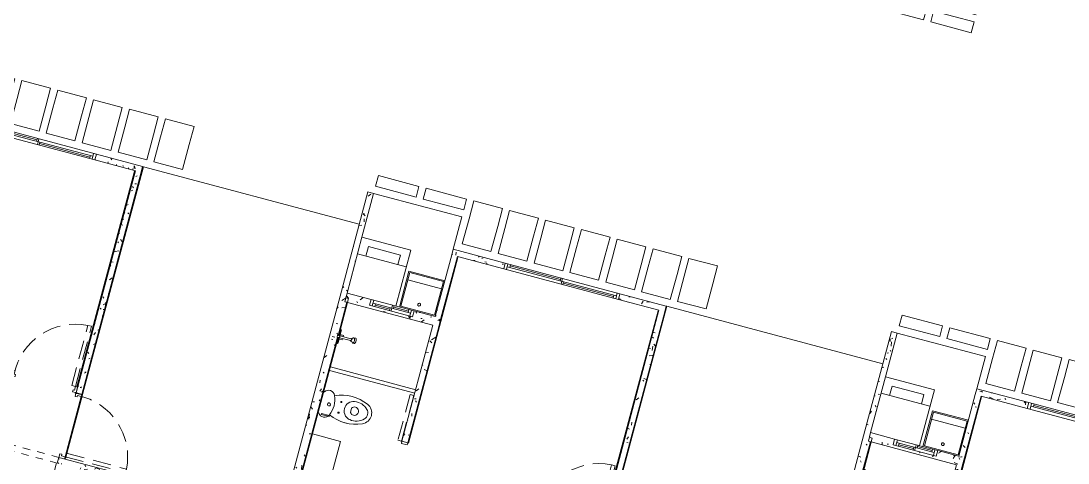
# Model space of a CAD drawing. Header units: metres. Extents: x 689715 to 690980, y 1005284 to 1006835.
# Drawn here: x 690786.15 to 690800.26, y 1005562.33 to 1005568.3 of the extents above; entities that cross this region are included whole.
import ezdxf

# ---------------------------------------------------------------- set-up
doc = ezdxf.new("R2010")
doc.units = ezdxf.units.M
for name, pattern in [('HIDDEN', [0.375, 0.25, -0.125]), ('Overhead', [0.00396875, 0.00238125, -0.0015875]), ('PHANTOM', [2.5, 1.25, -0.25, 0.25, -0.25, 0.25, -0.25])]:
    doc.linetypes.add(name, pattern=pattern)
doc.layers.add('0_HUELLAS CASAS CASTILLA', color=1, linetype='Continuous')
doc.layers.add('0_NUMERO DE LOTE FASE V', color=3, linetype='Continuous')
for name, color, linetype, lineweight in [('Accesorios de tuberías', 7, 'Continuous', 13), ('Aparatos sanitarios', 8, 'Continuous', 13), ('Bordes comunes', 7, 'Continuous', 13), ('Líneas ocultas', 7, 'HIDDEN', 13), ('Medium Lines', 10, 'Continuous', 18), ('Muebles de obra', 8, 'Continuous', 13), ('Muros', 7, 'Continuous', 13), ('Overhead', 7, 'Overhead', 13), ('Patrón de corte', 7, 'Continuous', 13), ('Puertas', 7, 'Continuous', 13), ('Suelos', 7, 'Continuous', 9), ('Ventanas', 7, 'Continuous', 13)]:
    doc.layers.add(name, color=color, linetype=linetype, lineweight=lineweight)
pattern_1 = [(49.99999999999996, (0, -2.328306436538696e-10), (0.4377584771638401, -0.03836033982117172), [0.04599999999999997, -0.5029999999999996]), (354.9999999999999, (0, -2.328306436538696e-10), (-0.0843952140696779, 0.4580987315439033), [0.037, -0.402]), (100.451, (0.03600000008009374, -0.003000000258907676), (0.3526758939897786, 0.4199401312074266), [0.03899999999999999, -0.427]), (46.18399999999996, (0, 0.121999999973923), (0.6506308650644553, -0.1004214988211121), [0.06899999999999998, -0.7539999999999997]), (96.63599999999995, (0.05400000012014061, 0.113999999826774), (0.570191611846052, 0.5938707988951815), [0.058, -0.6409999999999998]), (351.1839999999999, (0, 0.121999999973923), (0.5697220635397624, 0.5936975411065765), [0.05499999999999999, -0.6039999999999999]), (21, (0.06099999987054616, 0.09100000001490116), (0.3642747293136029, -0.245780230253577), [0.04599999999999997, -0.5029999999999996]), (326, (0.06099999987054616, 0.09100000001490116), (0.1482769546615402, 0.4415777901075864), [0.03699999999999999, -0.4019999999999999]), (71.451, (0.09099999989848584, 0.07100000022910535), (0.512048302653334, 0.1963072483374968), [0.03900000000000001, -0.4270000000000002]), (37.49999999999998, (0, -2.328306436538696e-10), (0.007375797972208928, 0.2022933454275577), [0.02, -0.3769999999999999, 0.02, -0.3879999999999999, -0.4039999999999999]), (37.49999999999998, (0, -2.328306436538696e-10), (0.007375797972208928, 0.2022933454275577), [-0.8059999999999998, 0.02, -0.384]), (7.49999999999994, (0, -2.328306436538696e-10), (0.1600503399492728, 0.2399435114399267), [0.02, -0.2129999999999999, 0.02, -0.3679999999999999, -0.154]), (7.49999999999994, (0, -2.328306436538696e-10), (0.1600503399492728, 0.2399435114399267), [-0.6209999999999999, 0.02, -0.134]), (327.5, (-0.136000000173226, -2.328306436538696e-10), (0.325416223879766, -0.01404568388630395), [0.02, -0.132, 0.02, -0.455, -0.6309999999999999]), (327.5, (-0.136000000173226, -2.328306436538696e-10), (0.325416223879766, -0.01404568388630395), [-0.6279999999999999, 0.02, -0.6109999999999999]), (317.4999999999999, (-0.1970000000437722, -2.328306436538696e-10), (0.3554815006055005, 0.06081860510782444), [0.01999999999999999, -0.1779999999999999, 0.01999999999999999, -0.2959999999999999, -0.4479999999999997]), (317.4999999999999, (-0.1970000000437722, -2.328306436538696e-10), (0.3554815006055005, 0.06081860510782444), [-0.5139999999999997, 0.01999999999999999, -0.4279999999999998])]

# ---------------------------------------------------------------- blocks, each defined once
blk = doc.blocks.new('Window-Sliding - VENTANA DE 1_60 X 1_20-1540949-PLANO CLAVE _8 CASAS EN HILERA_ - Dependent 1')
at = {"layer": 'Ventanas', "color": 253}
for p, q in [((0.8003658304546724, 0.04), (-0.799634169545327, 0.04)), ((-0.799634169545327, 0.04), (-0.799634169545327, -0.03999999999902364)), ((-0.7996341695453272, 0.04000000000097637), (0.8003658304546725, 0.04000000000097637)), ((-0.7615341697799087, -0.03999999999902364), (-0.7615341697799087, 0.04000000000097637)), ((-0.7615341697799087, 0.04000000000097637), (-0.7615341697799087, -0.03999999999902365)), ((0.7622658304671647, 9.714248738745823e-13), (-0.761534169779909, 9.714248738745823e-13)), ((-0.7266091695452884, 0.04000000000097637), (-0.7266091695452884, 9.714248738745823e-13)), ((-0.02185916954532734, 0.02000000000096879), (-0.7266091695452884, 0.02000000000096879)), ((-0.02185916954532734, 0.04000000000097637), (-0.02185916954532734, 9.714248738745823e-13)), ((0.000365830454672653, 9.714248738745823e-13), (0.000365830454672653, 0.04000000000097637)), ((0.000365830454672653, 9.714248738745823e-13), (0.000365830454672653, -0.03999999999902364)), ((0.02259083045467268, -0.03999999999902364), (0.02259083045467268, 9.714248738745823e-13)), ((0.7273408304547152, -0.03999999999902364), (0.7273408304547152, 9.714248738745823e-13)), ((0.7622658304671647, 0.04000000000097637), (0.7622658304671647, -0.03999999999902365)), ((0.8003658304546724, -0.03999999999902364), (0.8003658304546724, 0.04)), ((-0.799634169545327, -0.03999999999902364), (0.8003658304546724, -0.03999999999902364)), ((-0.7996341695453272, -0.03999999999902364), (0.8003658304546725, -0.03999999999902364)), ((-0.7996341692992297, -0.03999999999902364), (0.800365830455645, -0.03999999999902364)), ((0.02259083045467268, -0.0199999999990375), (0.7273408304547152, -0.0199999999990375))]:
    blk.add_line(p, q, dxfattribs=at)
blk = doc.blocks.new('PV_PUERTA SENCILLA - _90 x 2_18-1752362-PLANO CLAVE _8 CASAS EN HILERA_ - Dependent 1')
at = {"layer": 'Líneas ocultas', "color": 253}
for p, q in [((0.3683286352964649, 0.03999999999999443), (0.3683286352964649, 0.8799999999999943)), ((0.4193286352964649, 0.8799999999999943), (0.3683286352964649, 0.8799999999999943)), ((0.4193286352964649, 0.03999999999999443), (0.4193286352964649, 0.8799999999999943)), ((0.4193286352964649, 0.03999999999999443), (0.3683286352964649, 0.03999999999999443))]:
    blk.add_line(p, q, dxfattribs=at)
blk.add_arc((0.4193286352964647, 0.03999999999997304), 0.841546790142994, 93.47440736753113, 183.4744073675307, dxfattribs=at)
at = {"layer": 'Puertas', "color": 253}
for p, q in [((-0.4500000000000027, -0.05000000000000356), (-0.450000000000003, 0.04999999999999645)), ((-0.4450000000000029, 0.04999999999999647), (-0.450000000000003, 0.04999999999999645)), ((-0.4450000000000029, 0.04999999999999647), (-0.4450000000000027, -0.05000000000000354)), ((-0.4500000000000027, -0.05000000000000356), (-0.4450000000000027, -0.05000000000000354))]:
    blk.add_line(p, q, dxfattribs=at)
at = {"layer": 'Puertas', "color": 9, "lineweight": 9}
for p, q in [((-0.4200000000000045, 0.03999999999999649), (-0.4450000000000032, 0.03999999999999646)), ((-0.4200000000000044, -0.01225000000000943), (-0.4200000000000045, 0.03999999999999649)), ((0.45, 0.03999999999999823), (0.4200000000000014, 0.03999999999999804)), ((0.4200000000000014, 0.03999999999999804), (0.4200000000000016, -0.01225000000000783)), ((-0.445000000000003, -0.04000000000000354), (-0.4000000000000044, -0.04000000000000346)), ((-0.4000000000000044, -0.01225000000000941), (-0.4200000000000044, -0.01225000000000943)), ((-0.4000000000000044, -0.04000000000000346), (-0.4000000000000044, -0.01225000000000941)), ((0.4200000000000016, -0.01225000000000783), (0.4000000000000016, -0.0122500000000079)), ((0.4000000000000016, -0.0122500000000079), (0.4000000000000013, -0.04000000000000183)), ((0.4000000000000013, -0.04000000000000183), (0.4499999999999998, -0.04000000000000187))]:
    blk.add_line(p, q, dxfattribs=at)
blk = doc.blocks.new('Window-Sliding - VENTANA DE 0_5 X 0_60-1543078-PLANO CLAVE _8 CASAS EN HILERA_ - Dependent 1')
at = {"layer": 'Ventanas', "color": 253}
for p, q in [((-0.2996341695453271, -0.06), (-0.2996341695453271, 0.01999999999902367)), ((-0.2996341695453271, 0.01999999999902367), (0.3003658304546724, 0.01999999999902367)), ((-0.2996341695453271, 0.01999999999902367), (0.3003658304546724, 0.01999999999902367)), ((-0.2996341692992298, 0.01999999999902366), (0.3003658304556444, 0.01999999999902366)), ((-0.2615341697799085, 0.01999999999902367), (-0.2615341697799085, -0.06000000000097636)), ((-0.2615341697799085, -0.06000000000097636), (-0.2615341697799085, 0.01999999999902367)), ((0.000365830454672653, -0.02000000000097145), (0.000365830454672653, 0.01999999999902367)), ((0.02259083045467268, 0.01999999999902367), (0.02259083045467268, -0.02000000000097145)), ((0.227340830454717, 0.01999999999902367), (0.227340830454717, -0.02000000000097145)), ((0.262265830467165, -0.06000000000097636), (0.262265830467165, 0.01999999999902367)), ((0.3003658304546724, 0.01999999999902367), (0.3003658304546724, -0.06)), ((0.3003658304546724, -0.06), (-0.2996341695453271, -0.06)), ((-0.2996341695453271, -0.06000000000097636), (0.3003658304546724, -0.06000000000097636)), ((0.262265830467165, -0.02000000000097145), (-0.2615341697799085, -0.02000000000097145)), ((-0.2266091695452867, -0.06000000000097636), (-0.2266091695452867, -0.02000000000097145)), ((-0.02185916954532734, -0.04000000000096877), (-0.2266091695452867, -0.04000000000096877)), ((-0.02185916954532734, -0.06000000000097636), (-0.02185916954532734, -0.02000000000097145)), ((0.000365830454672653, -0.02000000000097145), (0.000365830454672653, -0.06000000000097636)), ((0.02259083045467268, -9.624996799573183e-13), (0.227340830454717, -9.624996799573183e-13))]:
    blk.add_line(p, q, dxfattribs=at)
blk = doc.blocks.new('INODORO - CORONA SENSACION-1889801-PLANO CLAVE _8 CASAS EN HILERA_ - Dependent 1')
at = {"layer": 'Aparatos sanitarios', "color": 254}
for p, q in [((0.08188709035935544, 0.4355635977882735), (0.09421954282716836, 0.4232311453204627)), ((0.09421954282716836, 0.4232311453204627), (0.1557804571728155, 0.4232311453204627)), ((0.1557804571728155, 0.4232311453204627), (0.1681124345074397, 0.4355631226550869)), ((0.2844999999999941, 0.1599999999999898), (0.2694999999999942, 0.1599999999999898)), ((0.2694999999999942, 0.1599999999999898), (0.2694999999999942, 0.04963233402778064)), ((0.2844999999999941, 0.04963233402778064), (0.2844999999999941, 0.1599999999999898)), ((-0.02187722138719582, 0.005000000000969654), (-0.02187722138719582, 0.01391989724131997)), ((-0.02187722138719582, 0.005000000000969654), (-0.02187722138719582, 0.01391989724131997)), ((0.2694999999999942, 0.04963233402778064), (0.2844999999999941, 0.04963233402778064)), ((0.2718772213871809, 0.01391989724130112), (0.2718772213871808, 0.005000000000969654)), ((0.2718772213871809, 0.01391989724130112), (0.2718772213871808, 0.005000000000969654))]:
    blk.add_line(p, q, dxfattribs=at)
for centre, radius, start, end in [((0.1263906931667723, 0.5579586832040829), 0.1500205755124663, 90.53114040896261, 156.2031105431063), ((0.1263906931667724, 0.5579586832040828), 0.1500205755124664, 90.53114040896229, 156.2031105431059), ((0.1236093068331423, 0.5579586832042366), 0.1500205755124664, 23.7968894569199, 89.46885958470655), ((0.1236093068331421, 0.5579586832042365), 0.1500205755124665, 23.79688945691951, 89.46885958470611), ((0.5000422088294058, 0.393182959419893), 0.5583911110627032, 156.2031105431048, 204.6060293370742), ((0.5000422088294059, 0.393182959419893), 0.5583911110627032, 156.2031105431045, 204.6455084719933), ((0.2155035793955502, 0.4753808393949811), 0.2198801290422032, 135.6026374064219, 189.0939245400836), ((0.1167033178664535, 0.5721242949039771), 0.08160219203835921, 84.16452320228078, 135.6026374064211), ((0.1332966821335285, 0.5721242949039771), 0.08160219203835914, 44.3973625935765, 95.8354767977185), ((0.03449642060443179, 0.4753808393949811), 0.2198801290422031, 350.9060754599147, 44.39736259357718), ((-0.2500422088294236, 0.3931829594198932), 0.5583911110627032, 335.3544915280072, 23.79688945691954), ((-0.2500422088294237, 0.3931829594198932), 0.5583911110627032, 335.3939706629263, 23.79688945691992), ((0.1249965700011366, 0.4608938083812288), 0.1282210170177353, 189.0939245400833, 270.0015327010727), ((0.1172424294186783, 0.4709189368476026), 0.0499999999999988, 162.8135445182306, 225.0000000000047), ((0.1249996889637566, 0.4685196732536749), 0.05811982397823021, 17.18294614083715, 162.8135445182307), ((0.1327570954481099, 0.4709184617144166), 0.05000000000000183, 314.9999999999996, 17.18294614083715), ((0.1250034299988455, 0.4608938083812288), 0.1282210170177355, 317.5547232189018, 350.9060754599144), ((0.1250034299988455, 0.4608938083812288), 0.1282210170177353, 269.9984672994297, 317.5547232189022), ((0.02219045054957728, 0.08369690395422763), 0.0825275128411137, 113.1217691630647, 237.7255393616297), ((0.02219045054957731, 0.08369690395422762), 0.08252751284111375, 113.1217691630644, 237.7255393616293), ((0.1249999999999925, -0.1570831711976484), 0.3443382231803591, 66.87823083693358, 113.121769163063), ((0.1249999999982367, -0.1570831711934986), 0.3443382231758532, 112.6568070909436, 113.1217691630658), ((0.05183059117060018, 0.2704140648915374), 0.007829715225314391, 1.272221872585407e-12, 180.0000000000004), ((0.05183059117060018, 0.2704140648915374), 0.00782971522531441, 179.9999999999999, 359.9999999999988), ((0.1997880414132111, 0.2704140648915379), 0.007829715225314421, 8.124317653802805e-13, 180.0000000000037), ((0.1997880414132111, 0.2704140648915373), 0.007829715225314421, 179.9999999999992, 2.035554996136651e-12), ((0.1249999999989465, -0.1570831712001352), 0.3443382231830575, 66.87823083693641, 67.34319290905349), ((0.227809549450426, 0.08369690395421976), 0.08252751284111379, 302.2744606383561, 66.8782308369354), ((0.227809549450426, 0.08369690395421976), 0.08252751284111375, 302.2744606383557, 66.87823083693506), ((0.1256452486108075, 0.1162915561847093), 0.02088535773801651, 3.81666561775622e-14, 180), ((0.1256452486108075, 0.1162915561847093), 0.02088535773801543, 180, 5.088887490341627e-14)]:
    blk.add_arc(centre, radius, start, end, dxfattribs=at)
blk = doc.blocks.new('PV_PUERTA SENCILLA - _90 x 2_18-1752378-PLANO CLAVE _8 CASAS EN HILERA_ - Dependent 1')
at = {"layer": 'Líneas ocultas', "color": 253}
for p, q in [((0.3683286352964649, 0.03999999999999443), (0.3683286352964649, 0.8799999999999943)), ((0.4193286352964649, 0.8799999999999943), (0.3683286352964649, 0.8799999999999943)), ((0.4193286352964649, 0.03999999999999443), (0.4193286352964649, 0.8799999999999943)), ((0.4193286352964649, 0.03999999999999443), (0.3683286352964649, 0.03999999999999443))]:
    blk.add_line(p, q, dxfattribs=at)
blk.add_arc((0.4193286352964647, 0.03999999999997304), 0.841546790142994, 93.47440736753113, 183.4744073675307, dxfattribs=at)
at = {"layer": 'Puertas', "color": 253}
for p, q in [((-0.4500000000000027, -0.05000000000000356), (-0.450000000000003, 0.04999999999999645)), ((-0.4450000000000029, 0.04999999999999647), (-0.450000000000003, 0.04999999999999645)), ((-0.4450000000000029, 0.04999999999999647), (-0.4450000000000027, -0.05000000000000354)), ((-0.4500000000000027, -0.05000000000000356), (-0.4450000000000027, -0.05000000000000354))]:
    blk.add_line(p, q, dxfattribs=at)
at = {"layer": 'Puertas', "color": 9, "lineweight": 9}
for p, q in [((-0.4200000000000045, 0.03999999999999649), (-0.4450000000000043, 0.03999999999999646)), ((-0.4200000000000044, -0.01225000000000943), (-0.4200000000000045, 0.03999999999999649)), ((0.45, 0.03999999999999823), (0.4200000000000014, 0.03999999999999804)), ((0.4200000000000014, 0.03999999999999804), (0.4200000000000016, -0.01225000000000783)), ((0.45, 0.03999999999999811), (0.45, -0.04000000000000049)), ((0.4499999999999998, -0.04000000000000187), (0.45, 0.03999999999999823)), ((-0.4450000000000042, -0.04000000000000354), (-0.4000000000000044, -0.04000000000000346)), ((-0.4000000000000044, -0.01225000000000941), (-0.4200000000000044, -0.01225000000000943)), ((-0.4000000000000044, -0.04000000000000346), (-0.4000000000000044, -0.01225000000000941)), ((0.4200000000000016, -0.01225000000000783), (0.4000000000000016, -0.0122500000000079)), ((0.4000000000000016, -0.0122500000000079), (0.4000000000000013, -0.04000000000000183)), ((0.4000000000000013, -0.04000000000000183), (0.440051569265505, -0.04000000000000186))]:
    blk.add_line(p, q, dxfattribs=at)
blk = doc.blocks.new('M_Opening-Door - 0_90 x 2_21 m-1018766-PLANO CLAVE _8 CASAS EN HILERA_ - Dependent 1')
at = {"layer": 'Medium Lines', "color": 53}
for p, q in [((-0.4581886567164147, 0.04000000000000224), (-0.4581886567164147, -0.03999999999999618)), ((0.4418113432835851, -0.03999999999999618), (0.4418113432835851, 0.04000000000000224))]:
    blk.add_line(p, q, dxfattribs=at)
at = {"layer": 'Overhead', "color": 253}
for p, q in [((0.4418113432835851, 0.04000000000000224), (-0.4581886567164147, 0.04000000000000224)), ((-0.4581886567164147, -0.03999999999999618), (0.4418113432835851, -0.03999999999999618))]:
    blk.add_line(p, q, dxfattribs=at)
blk = doc.blocks.new('PV_PUERTA CORREDERA - _70 x 2_18-1755670-PLANO CLAVE _8 CASAS EN HILERA_ - Dependent 1')
at = {"layer": 'Líneas ocultas', "color": 253}
for p, q in [((0.35, 0.09599999999999326), (0.35, 0.04499999999999325)), ((0.9899999999999999, 0.09599999999999326), (0.35, 0.09599999999999326)), ((0.9899999999999999, 0.04499999999999325), (0.35, 0.04499999999999325)), ((0.9899999999999999, 0.09599999999999326), (0.9899999999999999, 0.04499999999999325))]:
    blk.add_line(p, q, dxfattribs=at)
at = {"layer": 'Puertas', "color": 9, "lineweight": 9}
for p, q in [((-0.3550000000000032, 0.04999999999999662), (-0.3550000000000032, 0.03999999999999715)), ((-0.3500000000000032, 0.04999999999999662), (-0.3550000000000032, 0.04999999999999662)), ((-0.3500000000000032, 0.03999999999999716), (-0.3500000000000032, 0.04999999999999662)), ((-0.3200000000000047, 0.03999999999999669), (-0.3500000000000032, 0.03999999999999663)), ((-0.3200000000000046, -0.04000000000000329), (-0.3200000000000047, 0.03999999999999669)), ((0.3500000000000006, 0.03999999999999781), (0.3200000000000019, 0.03999999999999788)), ((0.3200000000000019, 0.03999999999999788), (0.3200000000000019, -0.04000000000000221)), ((0.3550000000000005, 0.04999999999999782), (0.3500000000000001, 0.04999999999999794)), ((0.3500000000000001, 0.04999999999999794), (0.3500000000000001, 0.03999999999999634)), ((0.3550000000000005, 0.03999999999999625), (0.3550000000000005, 0.04999999999999782)), ((-0.3500000000000031, -0.04000000000000336), (-0.3200000000000046, -0.04000000000000329)), ((0.3200000000000019, -0.04000000000000221), (0.3500000000000003, -0.04000000000000204))]:
    blk.add_line(p, q, dxfattribs=at)
blk = doc.blocks.new('DUCHA - TOKIO - 03_901-V6-PLANO CLAVE _8 CASAS EN HILERA_ - Dependent 1')
at = {"layer": 'Accesorios de tuberías', "color": 253}
for p, q in [((7.546441945590932, 90.31001324061431), (7.546441945590932, 90.33541324061433)), ((7.546441945590932, 90.33541324061433), (7.571841945590966, 90.33541324061433)), ((7.571841945590966, 90.31001324061431), (7.546441945590932, 90.31001324061431)), ((7.571841945590966, 90.33541324061433), (7.571841945590966, 90.35446324061432)), ((7.571841945590926, 90.35446324061432), (7.575641410862113, 90.35446324061432)), ((7.571841945590966, 90.29096324061432), (7.571841945590966, 90.31001324061431)), ((7.575641410862114, 90.29096324061432), (7.571841945590966, 90.29096324061432)), ((7.575641410862114, 90.29096324061432), (7.575641410862114, 90.35446324061432)), ((7.575641410862113, 90.35446324061432), (7.580283383388793, 90.3371784794406)), ((7.580283383388793, 90.30824800178806), (7.575641410862114, 90.29096324061432)), ((7.580283383388793, 90.3371784794406), (7.580283383388793, 90.33541324061433)), ((7.580283383388793, 90.31001324061431), (7.580283383388793, 90.33541324061433)), ((7.580283383388793, 90.33541324061433), (7.730910847286964, 90.33541324061434)), ((7.730910847286964, 90.31001324061431), (7.580283383388793, 90.31001324061431)), ((7.580283383388793, 90.31001324061431), (7.580283383388793, 90.30824800178806)), ((7.736941945591024, 90.33541324061433), (7.730910847287078, 90.33541324061433)), ((7.736941945591024, 90.31001324061434), (7.730910847287078, 90.31001324061434)), ((7.736941945591024, 90.34176324061434), (7.751541629050408, 90.34176324061434)), ((7.75154162905041, 90.3036632406143), (7.736941945591024, 90.3036632406143)), ((7.751541629050408, 90.34176324061434), (7.758873977469114, 90.35446324061432)), ((7.758873977469114, 90.29096324061432), (7.75154162905041, 90.3036632406143)), ((7.758873977469114, 90.35446324061432), (7.765120080741111, 90.36070934388633)), ((7.765120080741113, 90.28471713734231), (7.758873977469114, 90.29096324061432)), ((7.765120080741111, 90.36070934388633), (7.790520080741112, 90.36070934388633)), ((7.790520080741113, 90.28471713734231), (7.765120080741113, 90.28471713734231))]:
    blk.add_line(p, q, dxfattribs=at)
for centre, major_axis, ratio, start_param, end_param in [((7.736941945591024, 90.32271324061432), (0, 0.01905000000000127), 0.424754198003165, 2.300523983020843, 7.124253977747421), ((7.736941945591024, 90.32271324061432), (0, 0.01269999999998106), 0.4247541980025909, 3.141592653589789, 6.283185307179588), ((7.765120080741113, 90.32271324061432), (0, 0.03799610327200752), 0.4945479968854793, 3.141592653589789, 6.283185307179588)]:
    blk.add_ellipse(centre, major_axis=major_axis, ratio=ratio, start_param=start_param, end_param=end_param, dxfattribs=at)
for points in [[(7.730910847286964, 90.33541324061434), (7.731418629262385, 90.33674798665791), (7.732579815736845, 90.33905513380311), (7.734676301751238, 90.3412624740785), (7.736180852904011, 90.34176201869649), (7.736941945591024, 90.34176324061434)], [(7.736941945591024, 90.3036632406143), (7.736180852904011, 90.30366446253217), (7.734676301751239, 90.30416400715013), (7.732579815736845, 90.30637134742553), (7.731418629262386, 90.30867849457074), (7.730910847286964, 90.31001324061431)]]:
    blk.add_open_spline(points, degree=3, dxfattribs=at)
blk.add_open_spline([(7.790520080741112, 90.36070934388633), (7.791389408657143, 90.36070698795005), (7.793101109041538, 90.36036336918276), (7.79561984687494, 90.35881448530678), (7.797993611165711, 90.35628235082868), (7.800889312163863, 90.35168589361666), (7.803847155572757, 90.34387777688882), (7.805952117479149, 90.33221221137117), (7.80638508916187, 90.3195177728395), (7.805097854208162, 90.3071699809245), (7.801995917595865, 90.2956157988802), (7.796971429630951, 90.28691029253851), (7.792693400531191, 90.28472302718303), (7.790520080741113, 90.28471713734231)], degree=3, knots=[0, 0, 0, 0, 0.05263157894736842, 0.1052631578947368, 0.1578947368421053, 0.2105263157894737, 0.3157894736842105, 0.4210526315789473, 0.5263157894736842, 0.631578947368421, 0.7368421052631579, 0.868421052631579, 1, 1, 1, 1], dxfattribs=at)
at = {"layer": 'Aparatos sanitarios', "color": 254}
for p, q in [((7.57184194559092, 90.35446324061432), (7.57184194559092, 90.41796324061433)), ((7.57184194559092, 90.41796324061433), (7.578191945590921, 90.41796324061433)), ((7.578191945590921, 90.41796324061433), (7.578191945590921, 90.35446324061432)), ((7.561837601575382, 90.35022509451584), (7.565491945590933, 90.35086945396256)), ((7.565491945590934, 90.29455702726608), (7.561837601575382, 90.2952013867128)), ((7.565491945590933, 90.35086945396256), (7.565491945590933, 90.37351324061433)), ((7.565491945590933, 90.37351324061433), (7.571841945590934, 90.37351324061433)), ((7.56549194559092, 90.33541324061433), (7.56549194559092, 90.35086945396256)), ((7.56549194559092, 90.29455702726608), (7.56549194559092, 90.31001324061431)), ((7.565491945590934, 90.27191324061431), (7.565491945590934, 90.29455702726608)), ((7.571841945590934, 90.37351324061433), (7.571841945590934, 90.35446324061432)), ((7.571841945590934, 90.29096324061432), (7.571841945590934, 90.27191324061431)), ((7.57184194559092, 90.22746324061433), (7.57184194559092, 90.29096324061432)), ((7.578191945590921, 90.34496611769957), (7.578191945590921, 90.35446324061432)), ((7.578191945590921, 90.35446324061432), (7.62264194559092, 90.35446324061432)), ((7.578191945590921, 90.29096324061432), (7.578191945590921, 90.30046036352907)), ((7.62264194559092, 90.29096324061432), (7.578191945590921, 90.29096324061432)), ((7.578191945590921, 90.29096324061432), (7.578191945590921, 90.22746324061433)), ((7.62264194559092, 90.35446324061432), (7.62264194559092, 90.33541324061433)), ((7.62264194559092, 90.31001324061431), (7.62264194559092, 90.29096324061432)), ((7.571841945590934, 90.27191324061431), (7.565491945590934, 90.27191324061431)), ((7.578191945590921, 90.22746324061433), (7.57184194559092, 90.22746324061433))]:
    blk.add_line(p, q, dxfattribs=at)
blk = doc.blocks.new('MUEBLE DE BAÑO L - TIPO 0_80 2-1878122-PLANO CLAVE _8 CASAS EN HILERA_ - Dependent 1')
at = {"layer": 'Muebles de obra'}
for p, q in [((-0.3764673926464001, -0.04731497722010621), (-0.3764673926463994, -0.4764673926475734)), ((0.3764673926464095, -0.4764673926475808), (0.3764673926464103, -0.04732962913143406)), ((0.400000000000005, -0.04732962913143418), (0.4000000000000042, -0.4764673926475808)), ((-0.3999999999999941, -0.4764673926475725), (0.4000000000000059, -0.4764673926475712)), ((-0.3999999999999941, -0.4764673926475735), (-0.3764673926463994, -0.4764673926475734)), ((-0.3999999999999941, -0.5000000000009864), (0.400000000000006, -0.5000000000009851)), ((-0.3099999999999895, -0.5205000000009877), (-0.3099999999999896, -0.505000000000001)), ((-0.3079999999999894, -0.5205000000009877), (-0.3079999999999896, -0.505000000000001)), ((-0.0924999999999895, -0.5210000000009856), (-0.3074999999999895, -0.5210000000009877)), ((-0.3074999999999895, -0.5230000000009877), (-0.0924999999999895, -0.5230000000009857)), ((-0.09199999999998967, -0.5050000000000011), (-0.09199999999998952, -0.5205000000009856)), ((-0.08999999999998949, -0.5205000000009856), (-0.08999999999998964, -0.505000000000001)), ((0.08999999999998874, -0.5050000000000018), (0.08999999999998871, -0.5205000000009844)), ((0.09199999999998873, -0.5205000000009845), (0.09199999999998877, -0.5050000000000018)), ((0.3074999999999887, -0.521000000000985), (0.09249999999998869, -0.5210000000009845)), ((0.09249999999998869, -0.5230000000009845), (0.3074999999999887, -0.523000000000985)), ((0.3079999999999888, -0.5050000000000017), (0.3079999999999887, -0.520500000000985)), ((0.3099999999999887, -0.5050000000000017), (0.3099999999999887, -0.520500000000985)), ((0.3764673926464095, -0.4764673926475808), (0.4000000000000042, -0.4764673926475808)), ((0.4000000000000059, -0.4764673926475712), (0.400000000000006, -0.5000000000009851)), ((0.400000000000005, -0.505000000000002), (0.400000000000005, -1.225000000000988)), ((0.400000000000005, -1.225000000000988), (0.7900000000000089, -1.225000000000988))]:
    blk.add_line(p, q, dxfattribs=at)
for centre, radius, start, end in [((-0.3074999999999895, -0.5205000000009877), 0.002500000000000002, 180, 269.9999999999996), ((-0.3074999999999895, -0.5205000000009877), 0.0004999999999999449, 180, 269.9999999999996), ((-0.3074999999999895, -0.5205000000009877), 0.0004999999999999449, 180, 269.9999999999996), ((-0.09249999999998951, -0.5205000000009856), 0.0004999999999999866, 269.9999999999996, 0), ((-0.09249999999998951, -0.5205000000009856), 0.002500000000000002, 269.9999999999996, 0), ((-0.09249999999998951, -0.5205000000009856), 0.0004999999999999866, 269.9999999999996, 0), ((0.09249999999998872, -0.5205000000009845), 0.002500000000000003, 179.9999999999999, 269.9999999999998), ((0.09249999999998872, -0.5205000000009845), 0.0004999999999999866, 180, 269.9999999999996), ((0.09249999999998872, -0.5205000000009845), 0.0004999999999999866, 180, 269.9999999999996), ((0.3074999999999887, -0.5205000000009851), 0.0004999999999999449, 269.9999999999996, 0), ((0.3074999999999887, -0.5205000000009851), 0.002499999999999947, 269.9999999999996, 0), ((0.3074999999999887, -0.5205000000009851), 0.0004999999999999449, 269.9999999999996, 0)]:
    blk.add_arc(centre, radius, start, end, dxfattribs=at)
blk = doc.blocks.new('M_Stacked Washer and Dryer - Torre-1464971-PLANO CLAVE _8 CASAS EN HILERA_ - Dependent 1')
at = {"layer": 'Aparatos sanitarios', "color": 254}
for p, q in [((6.361844384628058e-15, 0.3399999999999662), (0.7800000000000105, 0.3399999999999662)), ((6.361844384628058e-15, 0.3399999999999662), (6.361844384628058e-15, 0.005051401696864699)), ((0.549018750000016, 0.3399999999999964), (0.549018750000016, -0.3400000000000038)), ((0.7800000000000105, 0.3399999999999662), (0.7800000000000105, -0.3400000000000338)), ((0.549018750000016, 0.2222500000000014), (0.6807812500000198, 0.2222500000000014)), ((0.6807812500000198, 0.2222500000000014), (0.6807812500000198, -0.2222500000000053)), ((0.6807812500000198, -0.2222500000000053), (0.549018750000016, -0.2222500000000053)), ((0.7800000000000105, -0.3400000000000338), (6.361844384628058e-15, -0.3400000000000338))]:
    blk.add_line(p, q, dxfattribs=at)
blk = doc.blocks.new('TINA CONCRETO - SENCILLA-1467208-PLANO CLAVE _8 CASAS EN HILERA_ - Dependent 1')
at = {"layer": 'Aparatos sanitarios', "color": 254}
for p, q in [((0.49652716948618, 0.2499999999999915), (-0.003472830513820012, 0.2499999999999915)), ((0.0115271694861805, 0.2349999999999925), (0.4815271694861794, 0.2349999999999925)), ((0.01152716948618054, -0.2350000000000093), (0.01152716948618054, 0.2349999999999925)), ((0.3815271694861807, -0.2350000000000093), (0.3815271694861807, 0.2349999999999911)), ((0.4815271694861795, 0.2349999999999925), (0.4815271694861795, -0.2350000000000093)), ((0.49652716948618, -0.2500000000000083), (0.49652716948618, 0.2499999999999915)), ((0.4815271694861794, -0.2350000000000093), (0.0115271694861805, -0.2350000000000093))]:
    blk.add_line(p, q, dxfattribs=at)
for radius, start, end in [(0.01999999999999998, 90.00000000000034, 269.9999999999994), (0.01999999999999999, 269.9999999999994, 89.9999999999985)]:
    blk.add_arc((0.09652716948618, -9.718520560148085e-15), radius, start, end, dxfattribs=at)
blk = doc.blocks.new('012-AR_CASTILLA_MODELO B_rvt-1-PLANO CLAVE _8 CASAS EN HILERA_ - Dependent 1')
at = {"layer": 'Patrón de corte'}
h = blk.add_hatch(dxfattribs=at)
h.set_pattern_fill('HORMIGÓN', color=254, scale=0.9999999999999999, style=0, pattern_type=2)
h.set_pattern_definition(pattern_1)
h.paths.add_polyline_path([(14.82183760160115, 90.85271324054338), (14.82183760165935, 92.30771324015222), (14.74183760175947, 92.30771324015222), (14.74183760146843, 90.85271324007772)], flags=0)
h = blk.add_hatch(dxfattribs=at)
h.set_pattern_fill('HORMIGÓN', color=254, scale=0.9999999999999999, style=0, pattern_type=2)
h.set_pattern_definition(pattern_1)
h.paths.add_polyline_path([(11.72183760162443, 91.77771324035712), (11.72183760174084, 91.85771324043162), (11.07678603206296, 91.85771324043162), (11.07678603217937, 91.77771324035712), (11.64183760178275, 91.77771324035712)], flags=0)
h.paths.add_polyline_path([(9.476786032202654, 91.77771324058995), (9.476786032319069, 91.85771323996596), (8.751786199922208, 91.85771324043162), (8.751786199747585, 91.77771324035712), (9.194493193761446, 91.77771324105561)], flags=0)
h = blk.add_hatch(dxfattribs=at)
h.set_pattern_fill('HORMIGÓN', color=254, scale=0.9999999999999999, style=0, pattern_type=2)
h.set_pattern_definition(pattern_1)
h.paths.add_polyline_path([(8.831786199880298, 90.91771324025467), (8.831786199763883, 91.77771324035712), (8.751786199747585, 91.77771324035712), (8.751786199922208, 90.91771324095316)], flags=0)
h = blk.add_hatch(dxfattribs=at)
h.set_pattern_fill('HORMIGÓN', color=254, scale=0.9999999999999999, style=0, pattern_type=2)
h.set_pattern_definition(pattern_1)
h.paths.add_polyline_path([(11.72183760162443, 88.67771324026398), (11.72183760162443, 91.77771324035712), (11.64183760178275, 91.77771324035712), (11.64183760172455, 88.67771324026398)], flags=0)
h = blk.add_hatch(dxfattribs=at)
h.set_pattern_fill('HORMIGÓN', color=254, scale=0.9999999999999999, style=0, pattern_type=2)
h.set_pattern_definition(pattern_1)
h.paths.add_polyline_path([(7.561837601475418, 90.79771324037574), (8.831786200054921, 90.7977132408414), (8.831786199880298, 90.91771324025467), (8.456786199705675, 90.91771324025467), (8.456786199938506, 90.837713240413), (7.856786199961789, 90.837713240413), (7.856786199845374, 90.9177132404875), (7.52183760155458, 90.9177132404875), (7.521837601438165, 90.79771324060857), (7.551837601524312, 90.79771324037574)], flags=0)
h = blk.add_hatch(dxfattribs=at)
h.set_pattern_fill('HORMIGÓN', color=254, scale=0.9999999999999999, style=0, pattern_type=2)
h.set_pattern_definition(pattern_1)
h.paths.add_polyline_path([(14.74183760152664, 87.69771324051544), (14.86183760140557, 87.69771324028261), (14.8618376016384, 90.31001324043609), (14.84644194558496, 90.31001324043609), (14.84644194552675, 90.33541324059479), (14.8618376016384, 90.33541324012913), (14.86183760169661, 90.85271324054338), (14.74183760146843, 90.85271324007772), (14.74183760152664, 87.77771324058995)], flags=0)
h = blk.add_hatch(dxfattribs=at)
h.set_pattern_fill('BLOQUES', color=254, scale=0.9999999999999999, angle=90.00000000000007, style=0, pattern_type=2)
h.set_pattern_definition([(4.929859756268451e-14, (7.5519999996759, 89.2879999994766), (-5.828670879282072e-16, 0.35), [])])
h.paths.add_polyline_path([(7.55183760158252, 87.77771324035712), (7.561837601475418, 87.77771324035712), (7.561837601708248, 90.31001323997043), (7.551837601698935, 90.31001324066892), (7.551837601698935, 87.86425772332586)], flags=0)
h.paths.add_polyline_path([(7.55183760158252, 90.33541324012913), (7.561837601359002, 90.33541324059479), (7.561837601475418, 90.79771324037574), (7.551837601524312, 90.79771324037574), (7.551837601466104, 90.43206992023624)], flags=0)
h = blk.add_hatch(dxfattribs=at)
h.set_pattern_fill('HORMIGÓN', color=254, scale=0.9999999999999999, style=0, pattern_type=2)
h.set_pattern_definition(pattern_1)
h.paths.add_polyline_path([(8.770681384892669, 87.77771324035712), (8.831837601494044, 87.77771324082278), (8.831837601668667, 88.47771324007772), (8.751837601535954, 88.47771324007772), (8.751837601652369, 87.77771324035712)], flags=0)
h.paths.add_polyline_path([(8.751837601652369, 89.17771324049681), (8.831837601668667, 89.17771324026398), (8.831837601552252, 90.79771324037574), (8.751837601535954, 90.79771324037574), (8.751837601535954, 90.2608824397903)], flags=0)
h = blk.add_hatch(dxfattribs=at)
h.set_pattern_fill('HORMIGÓN', color=254, scale=0.9999999999999999, style=0, pattern_type=2)
h.set_pattern_definition(pattern_1)
h.paths.add_polyline_path([(12.41178603237495, 87.69771324051544), (12.41178603237495, 87.77771324082278), (11.64183760154992, 87.77771324035712), (11.64183760154992, 87.69771324051544), (11.72183760127518, 87.69771324051544)], flags=0)
h.paths.add_polyline_path([(14.74183760152664, 87.69771324051544), (14.74183760152664, 87.77771324058995), (14.01178603223525, 87.77771324035712), (14.01178603211883, 87.69771324028261)], flags=0)
at = {"layer": 'Bordes comunes', "color": 253}
blk.add_line((7.561837601475418, 90.79771324037574), (7.551837601524312, 90.79771324037574), dxfattribs=at)
at = {"layer": 'Muros', "color": 253}
for p, q in [((14.82183760165935, 92.30771324015222), (14.74183760175947, 92.30771324015222)), ((14.74183760175947, 92.30771324015222), (14.74183760146843, 90.85271324007772)), ((14.82183760160115, 91.69771324028261), (14.82183760165935, 92.30771324015222)), ((9.476786032319069, 91.85771323996596), (8.751786199922208, 91.85771324043162)), ((8.751786199922208, 91.85771324043162), (8.751786199747585, 91.77771324035712)), ((11.72183760174084, 91.85771324043162), (11.07678603206296, 91.85771324043162)), ((11.72183760162443, 91.77771324035712), (11.72183760174084, 91.85771324043162)), ((11.72183760174084, 91.85771324043162), (11.73183760151733, 91.85771324019879)), ((11.73183760151733, 91.85771324019879), (11.73183760163374, 88.67771324026398)), ((8.751786199747585, 91.77771324035712), (8.751786199922208, 90.91771324095316)), ((8.831786199763883, 91.77771324035712), (9.476786032202654, 91.77771324058995)), ((8.831786199880298, 90.91771324025467), (8.831786199763883, 91.77771324035712)), ((8.841787537618075, 91.76771324011497), (8.841787537676282, 89.17771324026398)), ((11.07678603217937, 91.77771324035712), (11.64183760178275, 91.77771324035712)), ((11.63183760142419, 88.75771324033849), (11.63183760165703, 91.76771324011497)), ((11.64183760178275, 91.77771324035712), (11.64183760172455, 88.67771324026398)), ((11.72183760162443, 88.67771324026398), (11.72183760162443, 91.77771324035712)), ((7.52183760155458, 90.9177132404875), (7.521837601438165, 90.79771324060857)), ((8.751786199922208, 90.91771324095316), (8.456786199705675, 90.91771324025467)), ((8.831786200054921, 90.7977132408414), (8.831786199880298, 90.91771324025467)), ((14.74183760146843, 90.85271324007772), (14.74183760152664, 87.77771324058995)), ((14.82183760160115, 90.85271324054338), (14.82183760148473, 90.91771324002184)), ((14.86183760169661, 90.85271324054338), (14.82183760160115, 90.85271324054338)), ((14.8618376016384, 90.33541324012913), (14.86183760169661, 90.85271324054338)), ((7.521837601438165, 90.79771324060857), (7.551837601524312, 90.79771324037574)), ((7.551837601524312, 90.79771324037574), (7.55183760158252, 90.33541324012913)), ((7.561837601475418, 90.79771324037574), (8.751837601535954, 90.79771324037574)), ((7.561837601359002, 90.33541324059479), (7.561837601475418, 90.79771324037574)), ((8.751837601535954, 90.79771324037574), (8.751837601652369, 89.17771324049681)), ((8.831837601668667, 89.17771324026398), (8.831837601552252, 90.79771324037574)), ((7.551837601698935, 90.31001324066892), (7.55183760158252, 87.77771324035712)), ((7.561837601475418, 87.77771324035712), (7.561837601708248, 90.31001323997043)), ((14.86183760140557, 87.69771324028261), (14.8618376016384, 90.31001324043609)), ((8.751837601652369, 89.17771324049681), (8.831837601668667, 89.17771324026398)), ((8.841787537676282, 89.17771324026398), (8.831837601668667, 89.17771324026398)), ((11.7218376013916, 87.80771324061789), (11.72183760156622, 88.64771324023604)), ((11.73183760163374, 88.6727132408414), (11.73183760163374, 87.7877132401336)), ((12.41178603237495, 87.77771324082278), (11.64183760154992, 87.77771324035712)), ((11.64183760154992, 87.77771324035712), (11.64183760154992, 87.69771324051544)), ((11.63178619963583, 84.22771324007772), (11.63178619975224, 87.69771324028261))]:
    blk.add_line(p, q, dxfattribs=at)
at = {"layer": 'Suelos', "color": 9}
for p, q in [((8.086811900720932, 92.55771324038506), (7.521837601612788, 92.55771324015222)), ((7.521837601612788, 92.55771324015222), (7.521837601729203, 92.40771324024536)), ((8.086811900720932, 92.40771324024536), (8.086811900720932, 92.55771324038506)), ((8.751786199747585, 92.55771324015222), (8.186811900581233, 92.55771324015222)), ((8.186811900581233, 92.55771324015222), (8.186811900464818, 92.40771324024536)), ((8.751786199747585, 92.40771324024536), (8.751786199747585, 92.55771324015222)), ((9.251786199747585, 92.55771324015222), (8.851786199840717, 92.55771324038506)), ((8.851786199840717, 92.55771324038506), (8.851786199957132, 92.30771324038506)), ((9.251786199805792, 92.30771324015222), (9.251786199747585, 92.55771324015222)), ((9.751786199747585, 92.55771324015222), (9.351786199840717, 92.55771324015222)), ((9.351786199840717, 92.55771324015222), (9.351786199957132, 92.30771324015222)), ((9.751786199922208, 92.30771324015222), (9.751786199747585, 92.55771324015222)), ((10.251786199864, 92.55771324038506), (9.851786199607886, 92.55771324015222)), ((9.851786199607886, 92.55771324015222), (9.851786199840717, 92.30771324061789)), ((10.25178619992221, 92.30771324015222), (10.251786199864, 92.55771324038506)), ((10.75178619998042, 92.55771324015222), (10.35178619978251, 92.55771324038506)), ((10.35178619978251, 92.55771324038506), (10.35178619989892, 92.30771324015222)), ((10.751786199864, 92.30771324015222), (10.75178619998042, 92.55771324015222)), ((11.251786199864, 92.55771324061789), (10.8517861997243, 92.55771324061789)), ((10.8517861997243, 92.55771324061789), (10.85178619984072, 92.30771324061789)), ((11.25178620009683, 92.30771324038506), (11.251786199864, 92.55771324061789)), ((11.75178619992221, 92.55771324015222), (11.35178619984072, 92.55771324015222)), ((11.35178619984072, 92.55771324015222), (11.35178619984072, 92.30771324015222)), ((11.75178620009683, 92.30771324015222), (11.75178619992221, 92.55771324015222)), ((12.25178619992221, 92.55771324015222), (11.85178619989892, 92.55771324038506)), ((11.85178619989892, 92.55771324038506), (11.85178619978251, 92.30771324061789)), ((12.251786199864, 92.30771324015222), (12.25178619992221, 92.55771324015222)), ((7.521837601729203, 92.40771324024536), (8.086811900720932, 92.40771324024536)), ((8.186811900464818, 92.40771324024536), (8.751786199747585, 92.40771324024536)), ((8.751786199980415, 92.30771324015222), (7.521837601438165, 92.30771324015222)), ((8.751786199922208, 91.85771324043162), (8.751786199980415, 92.30771324015222)), ((8.851786199957132, 92.30771324038506), (8.851786199840717, 91.95771324005909)), ((9.25178620009683, 91.95771324052475), (9.251786199805792, 92.30771324015222)), ((9.351786199957132, 92.30771324015222), (9.351786199724302, 91.95771324005909)), ((9.751786199980415, 91.95771324005909), (9.751786199922208, 92.30771324015222)), ((9.851786199840717, 92.30771324061789), (9.851786199840717, 91.95771324005909)), ((10.25178619992221, 91.95771324005909), (10.25178619992221, 92.30771324015222)), ((10.35178619989892, 92.30771324015222), (10.35178619978251, 91.95771324052475)), ((10.75178620003862, 91.95771324005909), (10.751786199864, 92.30771324015222)), ((10.85178619984072, 92.30771324061789), (10.85178620001534, 91.95771324005909)), ((11.25178619974758, 91.95771324005909), (11.25178620009683, 92.30771324038506)), ((11.35178619984072, 92.30771324015222), (11.35178619984072, 91.95771324052475)), ((11.75178619974758, 91.95771324052475), (11.75178620009683, 92.30771324015222)), ((11.85178619978251, 92.30771324061789), (11.85178619984072, 91.95771324005909)), ((12.25178619974758, 91.95771324005909), (12.251786199864, 92.30771324015222)), ((8.851786199840717, 91.95771324005909), (9.25178620009683, 91.95771324052475)), ((9.351786199724302, 91.95771324005909), (9.751786199980415, 91.95771324005909)), ((9.851786199840717, 91.95771324005909), (10.25178619992221, 91.95771324005909)), ((10.35178619978251, 91.95771324052475), (10.75178620003862, 91.95771324005909)), ((10.85178620001534, 91.95771324005909), (11.25178619974758, 91.95771324005909)), ((11.35178619984072, 91.95771324052475), (11.75178619974758, 91.95771324052475)), ((14.74183760164306, 91.85771324043162), (11.73183760151733, 91.85771324019879)), ((11.85178619984072, 91.95771324005909), (12.25178619974758, 91.95771324005909)), ((8.751837601652369, 89.89771324000321), (7.561837601475418, 89.89771324046887)), ((7.561837601708248, 89.84771324088797), (8.751837601594161, 89.84771324065514))]:
    blk.add_line(p, q, dxfattribs=at)
at = {"color": 254, "lineweight": 13}
for name, p, rotation in [('Window-Sliding - VENTANA DE 1_60 X 1_20-1540949-PLANO CLAVE _8 CASAS EN HILERA_ - Dependent 1', (10.27715186297428, 91.81771324086003), 179.9999999999999), ('M_Stacked Washer and Dryer - Torre-1464971-PLANO CLAVE _8 CASAS EN HILERA_ - Dependent 1', (7.861837601521984, 90.9177132404875), 90), ('TINA CONCRETO - SENCILLA-1467208-PLANO CLAVE _8 CASAS EN HILERA_ - Dependent 1', (8.501786199980415, 90.92118607088923), 90), ('Window-Sliding - VENTANA DE 0_5 X 0_60-1543078-PLANO CLAVE _8 CASAS EN HILERA_ - Dependent 1', (8.157152030267753, 90.85771324019879), 179.9999999999999), ('PV_PUERTA CORREDERA - _70 x 2_18-1755670-PLANO CLAVE _8 CASAS EN HILERA_ - Dependent 1', (8.791837601631414, 88.82771324017085), 90), ('INODORO - CORONA SENSACION-1889801-PLANO CLAVE _8 CASAS EN HILERA_ - Dependent 1', (7.556837601470761, 89.53021324030124), 270), ('MUEBLE DE BAÑO L - TIPO 0_80 2-1878122-PLANO CLAVE _8 CASAS EN HILERA_ - Dependent 1', (8.351837601570878, 87.73771324031986), 179.9999999999999), ('PV_PUERTA SENCILLA - _90 x 2_18-1752362-PLANO CLAVE _8 CASAS EN HILERA_ - Dependent 1', (11.68183760170359, 88.22771324031055), 270), ('M_Opening-Door - 0_90 x 2_21 m-1018766-PLANO CLAVE _8 CASAS EN HILERA_ - Dependent 1', (11.18359737563878, 87.73771324031986), 179.9999999999999)]:
    blk.add_blockref(name, p, dxfattribs=dict(at, rotation=rotation))
for name, p in [('DUCHA - TOKIO - 03_901-V6-PLANO CLAVE _8 CASAS EN HILERA_ - Dependent 1', (0, -2.328306436538696e-10)), ('PV_PUERTA SENCILLA - _90 x 2_18-1752378-PLANO CLAVE _8 CASAS EN HILERA_ - Dependent 1', (11.19178603228647, 88.71771324030124))]:
    blk.add_blockref(name, p, dxfattribs=at)
blk = doc.blocks.new('CASTILLAS B BLOQUE 8')
at = {"layer": '0_HUELLAS CASAS CASTILLA', "color": 8, "lineweight": 5, "rotation": 90}
for p in [(365.6615329061169, -39.3818375938572), (365.6615329047199, -53.98183759307722), (365.6615329047199, -61.2818375939969), (365.6615329042543, -68.5818375935778)]:
    blk.add_blockref('012-AR_CASTILLA_MODELO B_rvt-1-PLANO CLAVE _8 CASAS EN HILERA_ - Dependent 1', p, dxfattribs=at)

msp = doc.modelspace()

# ---------------------------------------------------------------- block references
at = {"layer": '0_NUMERO DE LOTE FASE V', "linetype": 'PHANTOM'}
for p, rotation in [((690697.7873124254, 1005312.469005187), 75.06604352304308), ((690913.2898141949, 1005816.236287741), 255.0660435229903)]:
    msp.add_blockref('CASTILLAS B BLOQUE 8', p, dxfattribs=dict(at, rotation=rotation))

doc.saveas('drawing.dxf')
